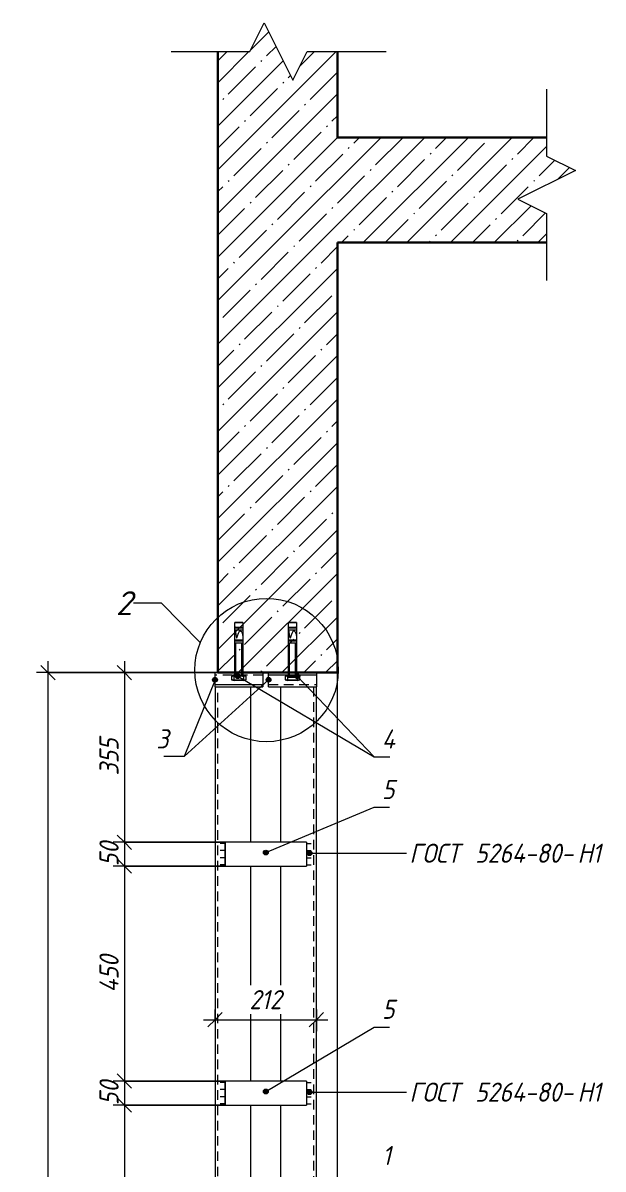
# Model space of a CAD drawing. Header units: millimetres. Extents: x -508 to 38670, y -99 to 8560.
# Drawn here: x -508 to 705, y 6161 to 8560 of the extents above; entities that cross this region are included whole.
import ezdxf

# ---------------------------------------------------------------- set-up
doc = ezdxf.new("R2010")
doc.units = ezdxf.units.MM
doc.linetypes.add('200_ШТРИХ_ш1п0_6_', pattern=[32, 20, -12])
for name, color, linetype, lineweight in [('A-ANNO-DIMS', 7, 'Continuous', 9), ('A-ANNO-DIMS-20', 7, 'Continuous', 9), ('A-DETL-1', 7, 'Continuous', 5), ('A-DETL-2', 7, '200_ШТРИХ_ш1п0_6_', 5), ('A-DETL-GENF-1', 7, 'Continuous', 5), ('A-FLOR-FNSH-1', 7, 'Continuous', 30), ('A-FLOR-PATT-1', 7, 'Continuous', 5), ('A-GENM', 7, 'Continuous', 9), ('A-GENM-IDEN', 7, 'Continuous', 9), ('A-WALL-1', 7, 'Continuous', 30), ('A-WALL-PATT-1', 7, 'Continuous', 5), ('G-ANNO-TEXT', 7, 'Continuous', 9), ('S-COLS', 7, 'Continuous', 9)]:
    doc.layers.add(name, color=color, linetype=linetype, lineweight=lineweight)
doc.styles.add('ISOCPEUR_I', font='isocpeui.ttf', dxfattribs={"width": 0.9, "height": 40})
doc.styles.add('ISOCPEUR_I_1', font='isocpeui.ttf', dxfattribs={"height": 50})
doc.dimstyles.new('ISO-2_0_0_9К_СРЕДНИЙ', dxfattribs={"dimscale": 304.8, "dimtxt": 39.839247, "dimasz": 0.098425, "dimexe": 0.07874, "dimexo": 0, "dimgap": 0, "dimtad": 1, "dimdec": 0, "dimzin": 0, "dimdsep": 46, "dimtxsty": 'ISOCPEUR_I', "dimblk1": 'OBLIQUE', "dimblk2": 'OBLIQUE', "dimsah": 1, "dimcen": 0.09, "dimdle": 0.07874, "dimazin": 0, "dimtfac": 1, "dimtdec": 4, "dimtix": 1, "dimtmove": 0, "dimatfit": 3, "dimfxl": 1, "dimtvp": 1, "dimtolj": 1, "dimtzin": 0, "dimarcsym": 2})
doc.dimstyles.new('ISO-2_0_0_9К_СРЕДНИЙ_ФОН', dxfattribs={"dimscale": 304.8, "dimtxt": 39.839247, "dimasz": 0.098425, "dimexe": 0.07874, "dimexo": 0, "dimgap": 0.032808, "dimtad": 1, "dimdec": 0, "dimdsep": 46, "dimtxsty": 'ISOCPEUR_I', "dimblk1": 'OBLIQUE', "dimblk2": 'OBLIQUE', "dimsah": 1, "dimcen": 0.09, "dimdle": 0.07874, "dimazin": 0, "dimtfac": 1, "dimtdec": 4, "dimtix": 1, "dimtmove": 0, "dimatfit": 3, "dimfxl": 1, "dimtvp": 1, "dimtfill": 1, "dimtolj": 1, "dimtzin": 0, "dimarcsym": 2})
pattern_1 = [(45, (1427.15, 4305), (-45.6197, 45.6197), []), (45, (1472.766, 4305), (-45.6197, 45.6197), [80.645, -16.129, 2.682, -13.447])]

# ---------------------------------------------------------------- blocks, each defined once
blk = doc.blocks.new('Фахверк_Влож_Полоса боковая - Полоса_Фахверка-25655111-АР1_1_Ф-11 и Ф-11_1_2 эт_')
at = {"layer": 'A-GENM'}
for p, q in [((-85, 6795), (-85, 6845)), ((85, 6845), (-85, 6845)), ((85, 6845), (85, 6795)), ((-85, 6795), (85, 6795))]:
    blk.add_line(p, q, dxfattribs=at)
blk = doc.blocks.new('Фахверк_Влож_Уголок - Уголок_Фахверка-25655112-АР1_1_Ф-11 и Ф-11_1_2 эт_')
at = {"layer": 'A-GENM'}
for p, q in [((31, 7170), (31, 6845)), ((106, 4706), (106, 7170)), ((31, 6795), (31, 6345)), ((31, 6295), (31, 5845))]:
    blk.add_line(p, q, dxfattribs=at)
blk = doc.blocks.new('Фахверк_Влож_Полоса верхняя - Полоса верхняя_Фахверка-25545440-АР1_1_Ф-11 и Ф-11_1_2 эт_')
at = {"layer": 'A-GENM'}
for p, q in [((-106, 7175), (-106, 7200)), ((-106, 7200), (-100, 7200)), ((-6, 7200), (-6, 7175)), ((-106, 7170), (-106, 7175)), ((-106, 7175), (-6, 7175)), ((-6, 7175), (-6, 7170)), ((-106, 7170), (-6, 7170))]:
    blk.add_line(p, q, dxfattribs=at)
blk = doc.blocks.new('Фахверк_Влож_Полоса верхняя - Полоса верхняя_Фахверка-V2-АР1_1_Ф-11 и Ф-11_1_2 эт_')
at = {"layer": 'A-GENM'}
for p, q in [((6, 7195), (6, 7200)), ((106, 7200), (106, 7195)), ((6, 7170), (6, 7195)), ((106, 7195), (6, 7195)), ((106, 7195), (106, 7170)), ((6, 7170), (106, 7170))]:
    blk.add_line(p, q, dxfattribs=at)
blk = doc.blocks.new('Фахверк_Влож_Уголок - Уголок_Фахверка-25655113-АР1_1_Ф-11 и Ф-11_1_2 эт_')
at = {"layer": 'A-GENM'}
for p, q in [((-106, 7170), (-31, 7170)), ((-106, 7170), (-106, 4706)), ((-31, 6845), (-31, 7170)), ((-31, 6345), (-31, 6795)), ((-31, 5845), (-31, 6295))]:
    blk.add_line(p, q, dxfattribs=at)
blk = doc.blocks.new('Фахверк_Влож_Анкерный болт - Анкерный болт_Фахверка-25085591-АР1_1_Ф-11 и Ф-11_1_2 эт_')
at = {"layer": 'A-GENM'}
for p, q in [((46, 7195), (46, 7190)), ((56, 7190), (46, 7190)), ((66, 7190), (56, 7190)), ((66, 7190), (66, 7195))]:
    blk.add_line(p, q, dxfattribs=at)
blk = doc.blocks.new('DET_L_Линия разрыва1 - М20-27083816-АР1_1_Ф-11 и Ф-11_1_2 эт_')
at = {"layer": 'A-DETL-GENF-1'}
for p, q in [((587.4, 8420.9), (587.4, 8280.9)), ((587.4, 8280.9), (647.4, 8250.9)), ((647.4, 8250.9), (527.4, 8190.9)), ((527.4, 8190.9), (587.4, 8160.9)), ((587.4, 8160.9), (587.4, 8020.9))]:
    blk.add_line(p, q, dxfattribs=at)
blk = doc.blocks.new('DET_L_Линия разрыва1 - М20-27084499-АР1_1_Ф-11 и Ф-11_1_2 эт_')
at = {"layer": 'A-DETL-GENF-1'}
for p, q in [((-33, 8499.7), (-3, 8559.7)), ((-3, 8559.7), (57, 8439.7)), ((-198, 8499.7), (-33, 8499.7)), ((57, 8439.7), (87, 8499.7)), ((87, 8499.7), (252, 8499.7))]:
    blk.add_line(p, q, dxfattribs=at)
blk = doc.blocks.new('DIMBLOCK1-АР1_1_Ф-11 и Ф-11_1_2 эт_')
at = {"layer": 'A-ANNO-DIMS-20'}
for p, q in [((-295.3, 7224), (-295.3, 6845)), ((-100, 7200), (-319.3, 7200)), ((-295.3, 7200), (-100, 7200)), ((-85, 6845), (-319.3, 6845)), ((-295.3, 6845), (-85, 6845))]:
    blk.add_line(p, q, dxfattribs=at)
at = {"layer": 'A-ANNO-DIMS-20', "lineweight": 20}
for p, q in [((-295.3, 7200), (-310.3, 7215)), ((-295.3, 7200), (-280.3, 7185)), ((-295.3, 6845), (-310.3, 6860)), ((-295.3, 6845), (-280.3, 6830))]:
    blk.add_line(p, q, dxfattribs=at)
at = {"layer": 'A-ANNO-DIMS-20', "color": 0, "insert": (-347.6, 6984.6), "char_height": 40, "width": 91.017, "attachment_point": 1, "rotation": 90, "line_spacing_factor": 1.149209, "style": 'ISOCPEUR_I'}
blk.add_mtext('355', dxfattribs=at)
blk = doc.blocks.new('_Oblique')
at = {"color": 0, "linetype": 'ByBlock', "lineweight": -2}
blk.add_line((-0.5, -0.5), (0.5, 0.5), dxfattribs=at)
blk = doc.blocks.new('DIMBLOCK2-АР1_1_Ф-11 и Ф-11_1_2 эт_')
at = {"layer": 'A-ANNO-DIMS-20'}
for p, q in [((-85, 6845), (-319.3, 6845)), ((-295.3, 6845), (-295.3, 6795)), ((-295.3, 6845), (-85, 6845)), ((-85, 6795), (-319.3, 6795)), ((-295.3, 6795), (-85, 6795))]:
    blk.add_line(p, q, dxfattribs=at)
at = {"layer": 'A-ANNO-DIMS-20', "lineweight": 20}
for p, q in [((-295.3, 6845), (-310.3, 6860)), ((-295.3, 6845), (-280.3, 6830)), ((-295.3, 6795), (-310.3, 6810)), ((-295.3, 6795), (-280.3, 6780))]:
    blk.add_line(p, q, dxfattribs=at)
at = {"layer": 'A-ANNO-DIMS-20', "color": 0, "insert": (-347.6, 6794.7), "char_height": 40, "width": 60.678, "attachment_point": 1, "rotation": 90, "line_spacing_factor": 1.149209, "style": 'ISOCPEUR_I'}
blk.add_mtext('50', dxfattribs=at)
blk = doc.blocks.new('DIMBLOCK3-АР1_1_Ф-11 и Ф-11_1_2 эт_')
at = {"layer": 'A-ANNO-DIMS-20'}
for p, q in [((-85, 6795), (-319.3, 6795)), ((-295.3, 6795), (-295.3, 6345)), ((-295.3, 6795), (-85, 6795)), ((-85, 6345), (-319.3, 6345)), ((-295.3, 6345), (-85, 6345))]:
    blk.add_line(p, q, dxfattribs=at)
at = {"layer": 'A-ANNO-DIMS-20', "lineweight": 20}
for p, q in [((-295.3, 6795), (-310.3, 6810)), ((-295.3, 6795), (-280.3, 6780)), ((-295.3, 6345), (-310.3, 6360)), ((-295.3, 6345), (-280.3, 6330))]:
    blk.add_line(p, q, dxfattribs=at)
at = {"layer": 'A-ANNO-DIMS-20', "color": 0, "insert": (-347.6, 6530.5), "char_height": 40, "width": 94.695, "attachment_point": 1, "rotation": 90, "line_spacing_factor": 1.149209, "style": 'ISOCPEUR_I'}
blk.add_mtext('450', dxfattribs=at)
blk = doc.blocks.new('DIMBLOCK4-АР1_1_Ф-11 и Ф-11_1_2 эт_')
at = {"layer": 'A-ANNO-DIMS-20', "lineweight": 20}
for p, q in [((-295.3, 6345), (-310.3, 6360)), ((-295.3, 6345), (-280.3, 6330)), ((-295.3, 6295), (-310.3, 6310)), ((-295.3, 6295), (-280.3, 6280))]:
    blk.add_line(p, q, dxfattribs=at)
at = {"layer": 'A-ANNO-DIMS-20'}
for p, q in [((-85, 6345), (-319.3, 6345)), ((-295.3, 6345), (-295.3, 6295)), ((-295.3, 6345), (-85, 6345)), ((-85, 6295), (-319.3, 6295)), ((-295.3, 6295), (-85, 6295))]:
    blk.add_line(p, q, dxfattribs=at)
at = {"layer": 'A-ANNO-DIMS-20', "color": 0, "insert": (-347.6, 6294.7), "char_height": 40, "width": 60.678, "attachment_point": 1, "rotation": 90, "line_spacing_factor": 1.149209, "style": 'ISOCPEUR_I'}
blk.add_mtext('50', dxfattribs=at)
blk = doc.blocks.new('DIMBLOCK5-АР1_1_Ф-11 и Ф-11_1_2 эт_')
at = {"layer": 'A-ANNO-DIMS-20', "lineweight": 20}
for p, q in [((-295.3, 6295), (-310.3, 6310)), ((-295.3, 6295), (-280.3, 6280)), ((-295.3, 5845), (-310.3, 5860)), ((-295.3, 5845), (-280.3, 5830))]:
    blk.add_line(p, q, dxfattribs=at)
at = {"layer": 'A-ANNO-DIMS-20'}
for p, q in [((-85, 6295), (-319.3, 6295)), ((-295.3, 6295), (-295.3, 5845)), ((-295.3, 6295), (-85, 6295)), ((-85, 5845), (-319.3, 5845)), ((-295.3, 5845), (-85, 5845))]:
    blk.add_line(p, q, dxfattribs=at)
at = {"layer": 'A-ANNO-DIMS-20', "color": 0, "insert": (-347.6, 6030.5), "char_height": 40, "width": 94.695, "attachment_point": 1, "rotation": 90, "line_spacing_factor": 1.149209, "style": 'ISOCPEUR_I'}
blk.add_mtext('450', dxfattribs=at)
blk = doc.blocks.new('DIMBLOCK12-АР1_1_Ф-11 и Ф-11_1_2 эт_')
at = {"layer": 'A-ANNO-DIMS-20'}
for p, q in [((-455.3, 7224), (-455.3, 4676)), ((-100, 7200), (-479.3, 7200)), ((-455.3, 7200), (-100, 7200)), ((-100, 4700), (-479.3, 4700)), ((-455.3, 4700), (-100, 4700))]:
    blk.add_line(p, q, dxfattribs=at)
at = {"layer": 'A-ANNO-DIMS-20', "lineweight": 20}
for p, q in [((-455.3, 7200), (-470.3, 7215)), ((-455.3, 7200), (-440.3, 7185)), ((-455.3, 4700), (-470.3, 4715)), ((-455.3, 4700), (-440.3, 4685))]:
    blk.add_line(p, q, dxfattribs=at)
at = {"layer": 'A-ANNO-DIMS-20', "color": 0, "insert": (-507.6, 5899.4), "char_height": 40, "width": 121.356, "attachment_point": 1, "rotation": 90, "line_spacing_factor": 1.149209, "style": 'ISOCPEUR_I'}
blk.add_mtext('2500', dxfattribs=at)
blk = doc.blocks.new('DIMBLOCK13-АР1_1_Ф-11 и Ф-11_1_2 эт_')
at = {"layer": 'A-ANNO-DIMS-20'}
for p, q in [((-106, 6494.6), (-106, 6449.4)), ((-106, 6473.4), (-106, 6494.6)), ((106, 6494.6), (106, 6449.4)), ((106, 6473.4), (106, 6494.6)), ((-130, 6473.4), (130, 6473.4))]:
    blk.add_line(p, q, dxfattribs=at)
at = {"layer": 'A-ANNO-DIMS-20', "lineweight": 20}
for p, q in [((-106, 6473.4), (-91, 6488.4)), ((106, 6473.4), (121, 6488.4)), ((-106, 6473.4), (-121, 6458.4)), ((106, 6473.4), (91, 6458.4))]:
    blk.add_line(p, q, dxfattribs=at)
at = {"layer": 'A-ANNO-DIMS-20', "color": 0, "insert": (-34.1, 6535.6), "char_height": 40, "width": 81.824, "attachment_point": 1, "line_spacing_factor": 1.149209, "style": 'ISOCPEUR_I', "bg_fill": 3, "box_fill_scale": 1.25, "bg_fill_color": 256, "bg_fill_true_color": 13158600, "bg_fill_transparency": 0}
blk.add_mtext('212', dxfattribs=at)

msp = doc.modelspace()

# ---------------------------------------------------------------- hatches: boundary and pattern name
at = {"layer": 'A-FLOR-PATT-1'}
h = msp.add_hatch(dxfattribs=at)
h.set_pattern_fill('FP_1', color=256, style=0, pattern_type=2)
h.set_pattern_definition(pattern_1)
h.paths.add_polyline_path([(150, 8100), (587.4, 8100), (587.4, 8160.9), (527.4, 8190.9), (647.4, 8250.9), (587.4, 8280.9), (587.4, 8320), (-100, 8320), (-100, 8100)], flags=0)
at = {"layer": 'A-GENM-IDEN'}
h = msp.add_hatch(color=256, dxfattribs=at)
edge = h.paths.add_edge_path(flags=0)
edge.add_arc((-58.6, 7192.5), 5, 0, 360)
h = msp.add_hatch(color=256, dxfattribs=at)
edge = h.paths.add_edge_path(flags=0)
edge.add_arc((66, 7192.5), 5, 0, 360)
h = msp.add_hatch(color=256, dxfattribs=at)
edge = h.paths.add_edge_path(flags=0)
edge.add_arc((-106, 7185), 5, 0, 360)
h = msp.add_hatch(color=256, dxfattribs=at)
edge = h.paths.add_edge_path(flags=0)
edge.add_arc((6, 7185), 5, 0, 360)
h = msp.add_hatch(color=256, dxfattribs=at)
edge = h.paths.add_edge_path(flags=0)
edge.add_arc((0.3, 6823.3), 5, 0, 360)
h = msp.add_hatch(color=256, dxfattribs=at)
edge = h.paths.add_edge_path(flags=0)
edge.add_arc((0.3, 6323.3), 5, 0, 360)
at = {"layer": 'A-WALL-PATT-1'}
h = msp.add_hatch(dxfattribs=at)
h.set_pattern_fill('FP_1', color=256, style=0, pattern_type=2)
h.set_pattern_definition(pattern_1)
h.paths.add_polyline_path([(87, 8320), (150, 8320), (150, 8499.7), (87, 8499.7), (57, 8439.7), (-3, 8559.7), (-33, 8499.7), (-100, 8499.7), (-100, 8320), (-3, 8320)], flags=0)
h = msp.add_hatch(dxfattribs=at)
h.set_pattern_fill('FP_1', color=256, style=0, pattern_type=2)
h.set_pattern_definition(pattern_1)
h.paths.add_polyline_path([(-100, 7200), (150, 7200), (150, 8100), (-100, 8100), (-100, 7330.1)], flags=0)
at = {"layer": 'G-ANNO-TEXT'}
h = msp.add_hatch(color=256, dxfattribs=at)
edge = h.paths.add_edge_path(flags=0)
edge.add_arc((91.5, 6822), 5, 0, 360)
h = msp.add_hatch(color=256, dxfattribs=at)
edge = h.paths.add_edge_path(flags=0)
edge.add_arc((91.5, 6322), 5, 0, 360)

# ---------------------------------------------------------------- linework, layer by layer
at = {"layer": 'A-DETL-1'}
for p, q in [((-47.7, 7305), (-64.3, 7305)), ((-64.3, 7305), (-47.7, 7305)), ((-64.3, 7195), (-64.3, 7305)), ((-64.3, 7293.4), (-47.7, 7293.4)), ((-63.3, 7295.4), (-48.7, 7295.4)), ((-47.7, 7305), (-47.7, 7195)), ((64.3, 7305), (47.7, 7305)), ((47.7, 7305), (64.3, 7305)), ((47.7, 7195), (47.7, 7305)), ((47.7, 7293.4), (64.3, 7293.4)), ((48.7, 7295.4), (63.3, 7295.4)), ((64.3, 7305), (64.3, 7195)), ((-64.3, 7289.2), (-47.7, 7289.2)), ((-64.3, 7268.3), (-47.7, 7268.3)), ((-62.2, 7266.2), (-62.2, 7268.3)), ((-62.1, 7266.2), (-62.1, 7268.3)), ((47.7, 7289.2), (64.3, 7289.2)), ((47.7, 7268.3), (64.3, 7268.3)), ((49.8, 7266.2), (49.8, 7268.3)), ((49.9, 7266.2), (49.9, 7268.3)), ((-64.3, 7266.2), (-47.7, 7266.2)), ((-64.3, 7262.1), (-47.7, 7262.1)), ((-62.2, 7195), (-62.2, 7262.1)), ((-49.8, 7195), (-49.8, 7262.1)), ((47.7, 7266.2), (64.3, 7266.2)), ((47.7, 7262.1), (64.3, 7262.1)), ((49.8, 7195), (49.8, 7262.1)), ((62.2, 7195), (62.2, 7262.1)), ((-65.9, 7193.6), (-71.4, 7192.8)), ((-71.4, 7192.8), (-71.4, 7184.6)), ((-71.4, 7184.6), (-65.9, 7183.8)), ((-68.7, 7193.6), (-68.7, 7195)), ((-43.3, 7195), (-68.7, 7195)), ((-43.3, 7193.6), (-68.7, 7193.6)), ((-65.9, 7183.8), (-65.9, 7193.6)), ((-46.1, 7193.6), (-65.9, 7193.6)), ((-46.1, 7183.8), (-65.9, 7183.8)), ((-61.5, 7195), (-59.5, 7195)), ((-40.6, 7192.8), (-46.1, 7193.6)), ((-46.1, 7193.6), (-46.1, 7183.8)), ((-46.1, 7183.8), (-40.6, 7184.6)), ((-43.3, 7195), (-43.3, 7193.6)), ((-40.6, 7184.6), (-40.6, 7192.8)), ((46.1, 7193.6), (40.6, 7192.8)), ((40.6, 7192.8), (40.6, 7184.6)), ((40.6, 7184.6), (46.1, 7183.8)), ((43.3, 7193.6), (43.3, 7195)), ((68.7, 7195), (43.3, 7195)), ((68.7, 7193.6), (43.3, 7193.6)), ((46.1, 7183.8), (46.1, 7193.6)), ((65.9, 7193.6), (46.1, 7193.6)), ((65.9, 7183.8), (46.1, 7183.8)), ((50.5, 7195), (52.5, 7195)), ((71.4, 7192.8), (65.9, 7193.6)), ((65.9, 7193.6), (65.9, 7183.8)), ((65.9, 7183.8), (71.4, 7184.6)), ((68.7, 7195), (68.7, 7193.6)), ((71.4, 7184.6), (71.4, 7192.8)), ((-85, 6842.5), (-95, 6842.5)), ((-85, 6845), (-85, 6795)), ((85, 6845), (85, 6795)), ((85, 6842.5), (95, 6842.5)), ((-85, 6827.5), (-95, 6827.5)), ((-85, 6812.5), (-95, 6812.5)), ((85, 6827.5), (95, 6827.5)), ((85, 6812.5), (95, 6812.5)), ((-85, 6797.5), (-95, 6797.5)), ((85, 6797.5), (95, 6797.5)), ((-85, 6342.5), (-95, 6342.5)), ((-85, 6345), (-85, 6295)), ((85, 6345), (85, 6295)), ((85, 6342.5), (95, 6342.5)), ((-85, 6327.5), (-95, 6327.5)), ((-85, 6312.5), (-95, 6312.5)), ((85, 6327.5), (95, 6327.5)), ((85, 6312.5), (95, 6312.5)), ((-85, 6297.5), (-95, 6297.5)), ((85, 6297.5), (95, 6297.5))]:
    msp.add_line(p, q, dxfattribs=at)
msp.add_circle((1.7, 7205.4), 150, dxfattribs=at)
for centre, radius, start, end in [((-63.1, 7294.1), 1.38, 98.7234, 149.1005), ((-48.9, 7294.1), 1.38, 30.8995, 81.2766), ((48.9, 7294.1), 1.38, 98.7234, 149.1005), ((63.1, 7294.1), 1.38, 30.8995, 81.2766), ((-68.3, 7188.3), 4.23, 56.0803, 137.7236), ((-68.3, 7189.1), 4.23, 222.2764, 303.9197), ((-56, 7149.8), 42.8, 76.6145, 103.3855), ((-56, 7227.5), 42.8, 256.6145, 283.3855), ((-43.7, 7188.3), 4.23, 42.2764, 123.9197), ((-43.7, 7189.1), 4.23, 236.0803, 317.7236), ((43.7, 7188.3), 4.23, 56.0803, 137.7236), ((43.7, 7189.1), 4.23, 222.2764, 303.9197), ((56, 7149.8), 42.8, 76.6145, 103.3855), ((56, 7227.5), 42.8, 256.6145, 283.3855), ((68.3, 7188.3), 4.23, 42.2764, 123.9197), ((68.3, 7189.1), 4.23, 236.0803, 317.7236)]:
    msp.add_arc(centre, radius, start, end, dxfattribs=at)
for points in [[(-64.3, 7289.2), (-63.1, 7284.5), (-60.6, 7259), (-56.9, 7296.5), (-47.7, 7284.5), (-47.7, 7273.5)], [(47.7, 7289.2), (48.9, 7284.5), (51.4, 7259), (55.1, 7296.5), (64.3, 7284.5), (64.3, 7273.5)]]:
    msp.add_open_spline(points, degree=3, knots=[3.947128, 3.947128, 3.947128, 3.947128, 10.095996, 20.129437, 28.583816, 28.583816, 28.583816, 28.583816], dxfattribs=at)
at = {"layer": 'A-DETL-2'}
for p, q in [((-6, 7195), (-106, 7195)), ((6, 7175), (106, 7175)), ((-100, 4706), (-100, 7170)), ((100, 7170), (100, 4706))]:
    msp.add_line(p, q, dxfattribs=at)
at = {"layer": 'A-FLOR-FNSH-1'}
for p, q in [((-100, 8320), (-100, 8100)), ((587.4, 8320), (150, 8320)), ((150, 8100), (587.4, 8100))]:
    msp.add_line(p, q, dxfattribs=at)
at = {"layer": 'A-GENM-IDEN'}
for p, q in [((6, 7185), (-170.2, 7024.1)), ((-106, 7185), (-170.2, 7024.1)), ((-58.6, 7192.5), (227.1, 7023.8)), ((66, 7192.5), (227.1, 7023.8)), ((-170.2, 7024.1), (-212.9, 7024.1)), ((-170.2, 7024.1), (-212.9, 7024.1)), ((227.1, 7023.8), (259.2, 7023.8)), ((227.1, 7023.8), (259.2, 7023.8)), ((0.3, 6823.3), (227.1, 6918.1)), ((227.1, 6918.1), (258.6, 6918.1)), ((0.3, 6323.3), (227.1, 6458.2)), ((227.1, 6458.2), (258.6, 6458.2))]:
    msp.add_line(p, q, dxfattribs=at)
for centre in [(-58.6, 7192.5), (66, 7192.5), (-106, 7185), (6, 7185), (0.3, 6823.3), (0.3, 6323.3)]:
    msp.add_circle(centre, 5, dxfattribs=at)
at = {"layer": 'A-WALL-1'}
for p, q in [((-100, 8499.7), (-100, 8320)), ((150, 8320), (150, 8499.7)), ((-100, 8100), (-100, 7200)), ((150, 7200), (150, 8100)), ((-100, 7200), (150, 7200))]:
    msp.add_line(p, q, dxfattribs=at)
at = {"layer": 'G-ANNO-TEXT'}
for p, q in [((-247.9, 7345.4), (-276.3, 7345.4)), ((-217.8, 7345.4), (-247.9, 7345.4)), ((-137.4, 7263.4), (-217.8, 7345.4)), ((91.5, 6822), (294.6, 6822)), ((91.5, 6322), (294.6, 6322))]:
    msp.add_line(p, q, dxfattribs=at)
for centre in [(91.5, 6822), (91.5, 6322)]:
    msp.add_circle(centre, 5, dxfattribs=at)
at = {"layer": 'S-COLS'}
msp.add_line((150, 4700), (150, 7200), dxfattribs=at)

# ---------------------------------------------------------------- block references
at = {"layer": 'A-DETL-GENF-1'}
for name in ['DET_L_Линия разрыва1 - М20-27084499-АР1_1_Ф-11 и Ф-11_1_2 эт_', 'DET_L_Линия разрыва1 - М20-27083816-АР1_1_Ф-11 и Ф-11_1_2 эт_']:
    msp.add_blockref(name, (0, 0), dxfattribs=at)
at = {"layer": 'A-GENM'}
for name, p in [('Фахверк_Влож_Полоса верхняя - Полоса верхняя_Фахверка-25545440-АР1_1_Ф-11 и Ф-11_1_2 эт_', (0, 0)), ('Фахверк_Влож_Полоса верхняя - Полоса верхняя_Фахверка-V2-АР1_1_Ф-11 и Ф-11_1_2 эт_', (0, 0)), ('Фахверк_Влож_Анкерный болт - Анкерный болт_Фахверка-25085591-АР1_1_Ф-11 и Ф-11_1_2 эт_', (0, 0)), ('Фахверк_Влож_Уголок - Уголок_Фахверка-25655113-АР1_1_Ф-11 и Ф-11_1_2 эт_', (0, 0)), ('Фахверк_Влож_Уголок - Уголок_Фахверка-25655112-АР1_1_Ф-11 и Ф-11_1_2 эт_', (0, 0)), ('Фахверк_Влож_Полоса боковая - Полоса_Фахверка-25655111-АР1_1_Ф-11 и Ф-11_1_2 эт_', (0, 0)), ('Фахверк_Влож_Полоса боковая - Полоса_Фахверка-25655111-АР1_1_Ф-11 и Ф-11_1_2 эт_', (0, -500))]:
    msp.add_blockref(name, p, dxfattribs=at)

# ---------------------------------------------------------------- texts
at = {"layer": 'A-GENM-IDEN', "char_height": 40, "attachment_point": 1, "style": 'ISOCPEUR_I'}
for s, insert, width in [('\\fISOCPEUR|b0|i1|c204|p34|;\\W.9;3', (-228.4, 7081.3), 31.747), ('\\fISOCPEUR|b0|i1|c204|p34|;\\W.9;3', (-228.4, 7081.3), 31.747), ('\\fISOCPEUR|b0|i1|c204|p34|;\\W.9;4', (243.1, 7081), 37.519), ('\\fISOCPEUR|b0|i1|c204|p34|;\\W.9;4', (243.1, 7081), 37.519), ('\\fISOCPEUR|b0|i1|c204|p34|;\\W.9;5', (243.1, 6975.3), 31.747), ('\\fISOCPEUR|b0|i1|c204|p34|;\\W.9;5', (243.1, 6515.4), 31.747), ('\\fISOCPEUR|b0|i1|c204|p34|;\\W.9;1', (243.8, 6209.5), 23.089), ('\\fISOCPEUR|b0|i1|c204|p34|;\\W.9;1', (243.8, 6209.5), 23.089)]:
    msp.add_mtext(s, dxfattribs=dict(at, insert=insert, width=width))
at = {"layer": 'G-ANNO-TEXT', "attachment_point": 1}
for s, insert, char_height, width, style in [('\\fISOCPEUR|b0|i1|c204|p34|;2', (-313.3, 7370.4), 50, 44.895, 'ISOCPEUR_I_1'), ('ГОСТ', (300.6, 6842), 40, 138.532, 'ISOCPEUR_I'), (' 5264-80-', (414.9, 6842), 40, 287.164, 'ISOCPEUR_I'), ('\\fISOCPEUR|b0|i1|c204|p34|;\\W.9;Н', (651.9, 6842), 40, 37.519, 'ISOCPEUR_I'), ('\\fISOCPEUR|b0|i1|c204|p34|;\\W.9;1', (682.8, 6842), 40, 23.089, 'ISOCPEUR_I'), ('ГОСТ', (300.6, 6342), 40, 138.532, 'ISOCPEUR_I'), (' 5264-80-', (414.9, 6342), 40, 287.164, 'ISOCPEUR_I'), ('\\fISOCPEUR|b0|i1|c204|p34|;\\W.9;Н', (651.9, 6342), 40, 37.519, 'ISOCPEUR_I'), ('\\fISOCPEUR|b0|i1|c204|p34|;\\W.9;1', (682.8, 6342), 40, 23.089, 'ISOCPEUR_I')]:
    msp.add_mtext(s, dxfattribs=dict(at, insert=insert, char_height=char_height, width=width, style=style))

# ---------------------------------------------------------------- dimensions: what is measured, and where the dimension line sits
at = {"layer": 'A-ANNO-DIMS'}
for base, p1, p2, override, picture, middle in [((-455.3, 4700), (-100, 7200), (-100, 4700), {"dimpost": '<>', "dimfxl": 2500}, 'DIMBLOCK12-АР1_1_Ф-11 и Ф-11_1_2 эт_', (-475.3, 5950)), ((-295.3, 6845), (-100, 7200), (-85, 6845), {"dimpost": '<>', "dimfxl": 355.31676}, 'DIMBLOCK1-АР1_1_Ф-11 и Ф-11_1_2 эт_', (-315.3, 7022.5)), ((-295.3, 6795), (-85, 6845), (-85, 6795), {"dimpost": '<>', "dimfxl": 50}, 'DIMBLOCK2-АР1_1_Ф-11 и Ф-11_1_2 эт_', (-315.3, 6820)), ((-295.3, 6345), (-85, 6795), (-85, 6345), {"dimpost": '<>', "dimfxl": 450}, 'DIMBLOCK3-АР1_1_Ф-11 и Ф-11_1_2 эт_', (-315.3, 6570)), ((-295.3, 6295), (-85, 6345), (-85, 6295), {"dimpost": '<>', "dimfxl": 50}, 'DIMBLOCK4-АР1_1_Ф-11 и Ф-11_1_2 эт_', (-315.3, 6320)), ((-295.3, 5845), (-85, 6295), (-85, 5845), {"dimpost": '<>', "dimfxl": 450}, 'DIMBLOCK5-АР1_1_Ф-11 и Ф-11_1_2 эт_', (-315.3, 6070))]:
    dim = msp.add_linear_dim(base=base, p1=p1, p2=p2, angle=90, dimstyle='ISO-2_0_0_9К_СРЕДНИЙ', override=override, dxfattribs=at)
    dim.commit()
    dim.dimension.update_dxf_attribs({"geometry": picture, "text_midpoint": middle})

# ---------------------------------------------------------------- next in the draw order: dimensions: what is measured, and where the dimension line sits
dim = msp.add_linear_dim(base=(106, 6473.4), p1=(-106, 6494.6), p2=(106, 6494.6), dimstyle='ISO-2_0_0_9К_СРЕДНИЙ_ФОН', override={"dimpost": '<>', "dimfxl": 212}, dxfattribs=at)
dim.commit()
dim.dimension.update_dxf_attribs({"geometry": 'DIMBLOCK13-АР1_1_Ф-11 и Ф-11_1_2 эт_', "text_midpoint": (0, 6503.4)})

doc.saveas('drawing.dxf')
